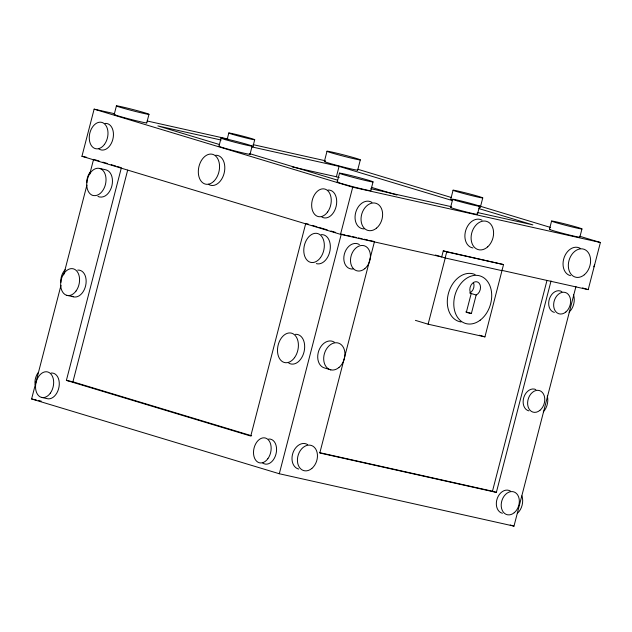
<?xml version="1.0" encoding="UTF-8"?>
<svg xmlns="http://www.w3.org/2000/svg" width="632" height="632" viewBox="0 0 632 632"><rect width="100%" height="100%" fill="white"/><g stroke="black" fill="none" stroke-linecap="round" stroke-linejoin="round"><path stroke-width="0.95" d="M415.422 320.361L428.117 324.2L484.934 336.88L503.53 264.579L443.277 250.857L441.705 256.932L340.522 234.346L81.939 156.286L94.129 109.146L114.368 113.665M575.957 286.501L513.982 526.132L279.305 473.747L31.6 398.966L60.98 285.356M63.698 274.857L86.908 185.113M89.626 174.614L93.576 159.335M114.218 114.439L116.43 105.868M308.566 224.242L305.762 223.396L250.77 436.041L66.392 380.377L121.384 167.733M251.662 435.796L72.917 381.831L127.664 170.142M146.758 122.916L148.97 114.345A16.835 0.616 14.5 0 0 125.341 107.638A16.835 0.616 14.5 0 0 123.793 108.341A16.835 0.616 14.5 0 0 148.97 114.345M218.972 146.245L221.074 138.108M227.259 139.024L228.816 133.004M250.027 154.248L252.136 146.103M252.934 146.624L254.712 139.751A13.39 0.49 14.5 0 0 235.902 134.411A13.39 0.49 14.5 0 0 234.67 134.971A13.39 0.49 14.5 0 0 254.712 139.751M324.374 161.468L327.021 151.23M339.218 177.632L336.382 176.77L339.076 166.374L251.828 146.9M337.235 181.961L339.51 173.184M340.522 234.346L352.711 187.206L94.129 109.146M357.665 170.142L360.311 159.904A17.222 0.632 14.5 0 0 336.137 153.039A17.222 0.632 14.5 0 0 334.549 153.758A17.222 0.632 14.5 0 0 360.311 159.904M279.305 473.747L341.28 234.117L345.072 234.962M370.763 190.69L373.038 181.913A17.34 0.632 14.5 0 0 348.69 175.001A17.34 0.632 14.5 0 0 347.094 175.728A17.34 0.632 14.5 0 0 373.038 181.913M374.492 241.527L319.8 452.994L496.357 492.407L551.049 280.94M453.081 190.208L450.734 199.293A15.35 0.561 14.5 0 0 452.315 199.996M450.584 207.438L452.686 199.309M443.277 250.857L446.721 251.899L445.157 257.975L502.053 270.678M428.117 324.2L445.244 257.998L435.44 255.044M477.429 214.319L479.53 206.19M480.407 207.02L482.753 197.935A15.35 0.561 14.5 0 0 461.202 191.82A15.35 0.561 14.5 0 0 459.796 192.46A15.35 0.561 14.5 0 0 482.753 197.935M471.385 313.519L476.173 295.018A7.023 5.182 -73.2 0 0 480.17 285.064A7.023 5.182 -73.2 0 0 472.412 283.334A7.023 5.182 -73.2 0 0 471.109 293.888L466.321 312.39L471.385 313.519L465.824 311.845M549.461 229.282L551.586 221.05M496.357 492.407L492.47 491.23L546.909 280.719M579.828 237.19L581.961 228.958A15.705 0.577 14.5 0 0 559.905 222.701A15.705 0.577 14.5 0 0 558.459 223.357A15.705 0.577 14.5 0 0 581.961 228.958M501.381 270.251L588.21 289.638L600.4 242.498L579.639 236.234M147.138 120.981L228.089 139.056M253.148 144.649L325.433 160.781M221.153 140.051L157.881 125.926L219.328 144.483M292.284 166.927L336.382 176.77M370.85 188.715L451.382 206.688M477.263 212.47L532.871 224.881L478.985 208.615M352.711 187.206L600.4 242.498M81.939 156.286L86.71 157.352M99.69 168.444L106.113 169.882A13.944 9.401 -77.4 0 1 111.88 185.879C110.521 191.441 106.01 198.148 99.485 196.971A13.944 9.401 -77.4 0 1 97.96 196.339M446.721 251.899L503.53 264.579M346.976 235.388L350.768 236.234M352.664 236.66L356.464 237.506M358.36 237.932L362.16 238.778M364.056 239.196L367.848 240.049M369.752 240.468L373.544 241.321M66.7 295.31L73.265 296.771M66.392 380.377L72.917 381.831M319.752 452.678L492.47 491.23M41.349 397.354L46.966 398.61A13.098 8.824 -77.4 0 0 59.037 386.76A13.098 8.824 -77.4 0 0 51.153 373.03M31.6 398.966L36.411 400.04M38.331 400.467L41.214 401.115M357.862 169.281L451.288 197.484M479.601 206.032L550.385 227.402M339.076 166.374L452.512 200.62M371.363 187.333L396.888 195.035M249.577 153.615L337.496 180.152M582.546 287.923L588.21 289.638M94.5 159.62L99.137 161.018M102.842 162.14L107.48 163.538M111.185 164.652L115.822 166.058M117.67 166.611L120.451 167.456M312.311 225.371L316.98 226.777M318.852 227.346L327.257 229.882M331.002 231.012L335.671 232.426M470.611 293.343L476.173 295.018M479.491 335.237L484.934 336.88M330.828 369.87L324.848 368.061A13.928 10.278 -73.2 0 1 318.828 350.61A13.928 10.278 -73.2 0 1 334.296 342.157M510.214 524.995L513.982 526.132M353.051 268.971A13.059 9.638 -73.2 0 1 344.353 254.127A13.059 9.638 -73.2 0 1 359.363 244.568M298.723 469.062A13.138 9.693 -73.2 0 1 293.05 452.599A13.138 9.693 -73.2 0 1 307.642 444.62M502.424 513.263A11.897 8.777 -73.2 0 1 497.289 498.356A11.897 8.777 -73.2 0 1 510.498 491.135M528.905 410.879A11.25 8.303 -73.2 0 1 523.881 397.236A11.25 8.303 -73.2 0 1 535.904 389.589M554.375 312.398A11.131 8.216 -73.2 0 1 549.563 298.446A11.131 8.216 -73.2 0 1 561.927 291.692M364.135 228.91A14.157 10.444 -73.2 0 1 355.8 212.155A14.157 10.444 -73.2 0 1 371.908 202.39M570.514 275.655A14.599 10.776 -73.2 0 1 564.21 257.358A14.599 10.776 -73.2 0 1 580.421 248.495M472.933 247.957A14.741 10.878 -73.2 0 1 465.855 230.016A14.741 10.878 -73.2 0 1 482.026 220.181M105.102 123.422A13.525 9.117 -77.4 0 1 112.828 139.38A13.525 9.117 -77.4 0 1 98.56 148.702M327.961 190.066A14.157 9.535 -77.4 0 1 336.192 206.166A14.157 9.535 -77.4 0 1 321.83 217.013M215.725 155.243A15.334 10.333 -77.4 0 1 224.123 173.271A15.334 10.333 -77.4 0 1 208.355 184.244M77.704 270.101A13.659 9.204 -77.4 0 1 85.652 285.648A13.659 9.204 -77.4 0 1 71.787 296.108M321.167 234.654A14.836 10.001 -77.4 0 1 330.054 250.264A14.836 10.001 -77.4 0 1 316.356 263.623M295.342 334.344A15.105 10.175 -77.4 0 1 304.126 351.534A15.105 10.175 -77.4 0 1 288.792 363.108M268.687 439.035A12.751 8.595 -77.4 0 1 275.979 454.084A12.751 8.595 -77.4 0 1 262.525 462.869M35.123 384.675A12.593 9.29 -73.2 0 1 38.268 372.493M60.909 282.33A12.632 9.322 -73.2 0 1 65.175 269.69M86.853 182.735A12.482 9.211 -73.2 0 1 90.131 172.188M573.532 294.883A12.577 8.477 -77.4 0 1 569.084 312.097M547.28 395.972A12.537 8.445 -77.4 0 1 543.315 411.803M521.937 495.867A12.695 8.556 -77.4 0 1 517.442 513.239M594.578 264.46A12.83 8.643 -77.4 0 1 593.796 266.838M461.076 321.957A24.846 18.336 -73.2 0 1 448.657 292.592A24.846 18.336 -73.2 0 1 475.114 274.572M476.789 214.019A13.88 0.506 14.5 0 1 464.718 211.586A13.88 0.506 14.5 0 1 450.853 207.375M478.827 206.316A15.35 0.561 14.5 0 1 479.688 206.988M451.446 199.333A15.35 0.561 14.5 0 1 453.128 199.625M357.333 169.882A17.222 0.632 14.5 0 1 340.103 166.216A17.222 0.632 14.5 0 1 325.18 161.508M252.674 146.427A13.39 0.49 14.5 0 1 252.31 146.592M146.434 122.663A16.835 0.616 14.5 0 1 129.592 119.077A16.835 0.616 14.5 0 1 115 114.479M249.435 153.939A16.045 0.585 14.5 0 1 234.741 150.914A16.045 0.585 14.5 0 1 219.438 146.213M370.431 190.43A17.34 0.632 14.5 0 1 353.083 186.74A17.34 0.632 14.5 0 1 338.049 182M579.528 236.96A15.705 0.577 14.5 0 1 563.807 233.611A15.705 0.577 14.5 0 1 550.196 229.321M473.494 282.599A7.023 5.182 -73.2 0 1 469.687 293.058M88.464 176.115L87.303 179.535A13.944 9.401 -77.4 0 0 93.062 195.533C99.587 196.718 104.09 190.003 105.449 184.449A13.944 9.401 -77.4 0 0 100.844 168.886A13.944 9.401 -77.4 0 0 88.464 176.115M320.503 257.611A14.836 10.001 -77.4 0 0 317.77 233.571A14.836 10.001 -77.4 0 0 303.897 252.595A14.836 10.001 -77.4 0 0 320.503 257.611M294.512 357.688A15.105 10.175 -77.4 0 0 291.731 333.214A15.105 10.175 -77.4 0 0 277.614 352.585A15.105 10.175 -77.4 0 0 294.512 357.688M267.873 458.706A12.751 8.595 -77.4 0 0 265.527 438.055A12.751 8.595 -77.4 0 0 253.606 454.4A12.751 8.595 -77.4 0 0 267.873 458.706M76.045 291.004A13.659 9.204 -77.4 0 0 73.533 268.877A13.659 9.204 -77.4 0 0 60.759 286.391A13.659 9.204 -77.4 0 0 76.045 291.004M50.315 393.183A13.098 8.824 -77.4 0 0 47.842 371.987A13.098 8.824 -77.4 0 0 35.637 388.846A13.098 8.824 -77.4 0 0 50.315 393.183M364.814 268.671A13.059 9.638 -73.2 0 0 366.062 246.591A13.059 9.638 -73.2 0 0 350.523 259.491A13.059 9.638 -73.2 0 0 364.814 268.671M338.95 367.508A13.928 10.278 -73.2 0 0 340.277 343.958A13.928 10.278 -73.2 0 0 323.71 357.72A13.928 10.278 -73.2 0 0 338.95 367.508M311.813 468.478A13.138 9.693 -73.2 0 0 313.069 446.263A13.138 9.693 -73.2 0 0 297.435 459.243A13.138 9.693 -73.2 0 0 311.813 468.478M539.941 410.318A11.25 8.303 -73.2 0 0 541.008 391.295A11.25 8.303 -73.2 0 0 527.625 402.41A11.25 8.303 -73.2 0 0 539.941 410.318M565.837 312.01A11.131 8.216 -73.2 0 0 566.896 293.193A11.131 8.216 -73.2 0 0 553.656 304.19A11.131 8.216 -73.2 0 0 565.837 312.01M514.235 512.718A11.897 8.777 -73.2 0 0 515.364 492.604A11.897 8.777 -73.2 0 0 501.216 504.352A11.897 8.777 -73.2 0 0 514.235 512.718M376.538 228.128A14.157 10.444 -73.2 0 0 377.889 204.191A14.157 10.444 -73.2 0 0 361.054 218.174A14.157 10.444 -73.2 0 0 376.538 228.128M584.316 274.778A14.599 10.776 -73.2 0 0 585.714 250.09A14.599 10.776 -73.2 0 0 568.35 264.516A14.599 10.776 -73.2 0 0 584.316 274.778M104.501 144.349A13.525 9.117 -77.4 0 0 102.005 122.434A13.525 9.117 -77.4 0 0 89.365 139.783A13.525 9.117 -77.4 0 0 104.501 144.349M327.605 212.028A14.157 9.535 -77.4 0 0 324.998 189.094A14.157 9.535 -77.4 0 0 311.766 207.249A14.157 9.535 -77.4 0 0 327.605 212.028M480.202 320.163A24.846 18.336 -73.2 0 0 484.128 278.009A24.846 18.336 -73.2 0 0 453.918 300.895A24.846 18.336 -73.2 0 0 480.202 320.163M457.118 200.818A13.88 0.506 14.5 0 0 479.254 206.253A13.88 0.506 14.5 0 0 461.945 201.174A13.88 0.506 14.5 0 0 457.118 200.818M225.798 139.751A16.045 0.585 14.5 0 0 251.67 146.142A16.045 0.585 14.5 0 0 232.355 140.423A16.045 0.585 14.5 0 0 225.798 139.751M487.707 246.843A14.741 10.878 -73.2 0 0 488.228 222.053A14.741 10.878 -73.2 0 0 471.093 237.529A14.741 10.878 -73.2 0 0 487.707 246.843M213.703 181.368A15.334 10.333 -77.4 0 0 214.769 155.322A15.334 10.333 -77.4 0 0 198.33 170.893A15.334 10.333 -77.4 0 0 213.703 181.368"/></g></svg>
